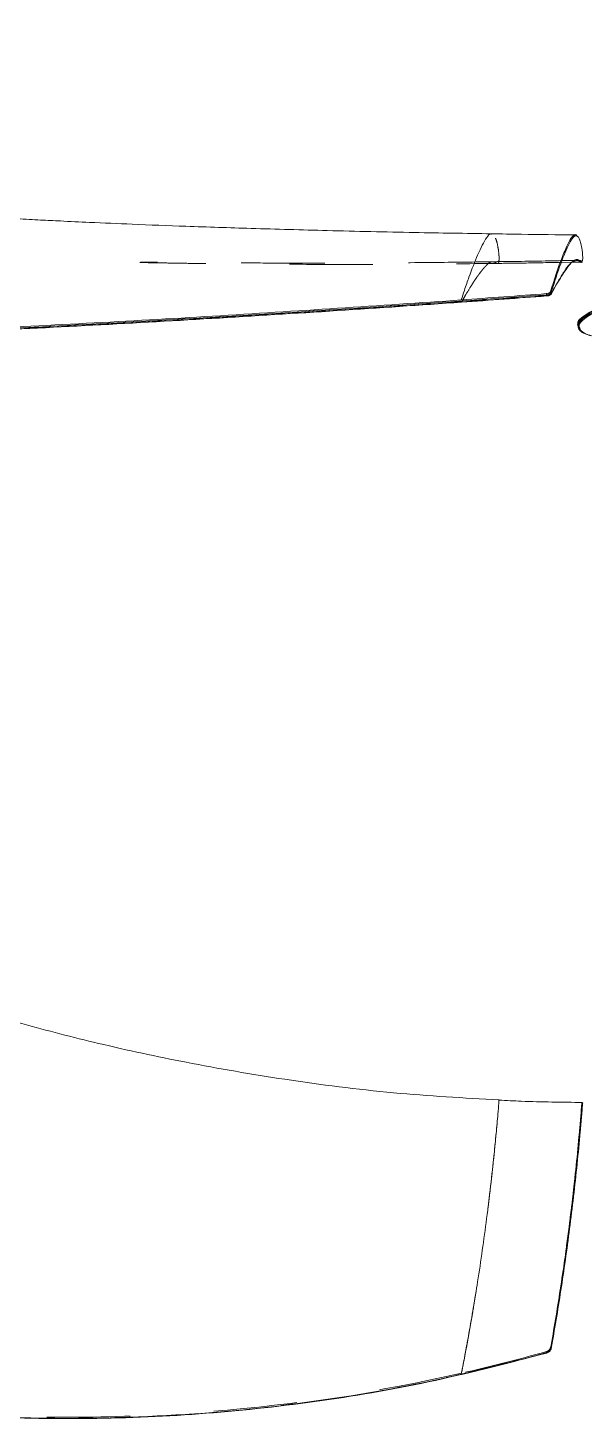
# Model space of a CAD drawing. Header units: inches. Extents: x 3.1 to 10.3, y 7.34 to 9.01.
# Drawn here: x 8.418 to 9.083, y 7.344 to 9.009 of the extents above; entities that cross this region are included whole.
import ezdxf

# ---------------------------------------------------------------- set-up
doc = ezdxf.new("R2010")
doc.units = ezdxf.units.IN
doc.header["$MEASUREMENT"] = 0
doc.linetypes.add('HIDDEN', pattern=[0.075, 0.05, -0.025])

msp = doc.modelspace()

# ---------------------------------------------------------------- linework, layer by layer
at = {"color": 7, "linetype": 'Continuous', "lineweight": 15}
for p, q in [((9.0549, 8.7287), (9.0561, 8.7287)), ((9.0692, 8.7289), (9.0815, 8.7291)), ((9.0766, 8.6498), (9.0766, 8.6498)), ((9.0784, 8.6498), (9.0775, 8.652))]:
    msp.add_line(p, q, dxfattribs=at)
at = {"color": 7, "linetype": 'HIDDEN', "lineweight": 0}
for p, q in [((9.0561, 8.7287), (9.0692, 8.7289)), ((9.0775, 8.652), (9.0761, 8.6554)), ((9.032, 7.4232), (9.0385, 7.425))]:
    msp.add_line(p, q, dxfattribs=at)
at = {"color": 7, "linetype": 'Continuous', "lineweight": 15, "flags": 128}
msp.add_lwpolyline([(9.0381, 7.4247), (9.0382, 7.4246), (9.0382, 7.4245), (9.0383, 7.4244), (9.0383, 7.4243), (9.0383, 7.4243), (9.0383, 7.4243), (9.0383, 7.4244), (9.0383, 7.4244)], dxfattribs=at)
at = {"color": 7, "linetype": 'Continuous', "lineweight": 15}
for centre, radius, start, end in [((9.043, 8.6928), 0.001, 9.508, 83.7258), ((9.0355, 8.6902), 0.00283, 354.8596, 21.4516), ((9.0382, 8.6888), 0.000339, 267.0153, 36.6237), ((9.0433, 7.4304), 0.00077, 252.9237, 328.3167)]:
    msp.add_arc(centre, radius, start, end, dxfattribs=at)
at = {"color": 7, "linetype": 'HIDDEN', "lineweight": 0}
for centre, radius, start, end in [((9.0432, 8.6911), 0.000888, 263.9214, 2.6913), ((9.0432, 7.4303), 0.00111, 34.1156, 93.2387), ((9.0302, 7.4235), 0.00847, 9.7509, 17.9553)]:
    msp.add_arc(centre, radius, start, end, dxfattribs=at)
at = {"color": 7, "linetype": 'Continuous', "lineweight": 15}
for points, knots in [([(8.9724, 8.7629), (8.9417, 8.7634), (8.8763, 8.7644), (8.7804, 8.7666), (8.6893, 8.7691), (8.6115, 8.7717), (8.5471, 8.7741), (8.4971, 8.7763), (8.4606, 8.778), (8.4367, 8.7792), (8.4195, 8.7801), (8.4043, 8.7809), (8.3782, 8.7824), (8.3369, 8.7849), (8.2799, 8.7888), (8.2128, 8.7939), (8.1398, 8.7997), (8.0638, 8.8057), (7.9801, 8.8119), (7.8921, 8.8184), (7.8011, 8.8251), (7.718, 8.8314), (7.6404, 8.8375), (7.5701, 8.8432), (7.5036, 8.8489), (7.4401, 8.8545), (7.3748, 8.8606), (7.3112, 8.8667), (7.2528, 8.8727), (7.2015, 8.8782), (7.1513, 8.884), (7.0947, 8.8911), (7.0326, 8.8996), (6.9668, 8.9094), (6.9036, 8.9193), (6.843, 8.9289), (6.7894, 8.9373), (6.7433, 8.9451), (6.7065, 8.9523), (6.6769, 8.9588), (6.6509, 8.9651), (6.6242, 8.9726), (6.5987, 8.9809), (6.572, 8.9906), (6.5484, 9.0001), (6.5325, 9.0067), (6.5265, 9.0092)], [0, 0, 0, 0, 0.036227, 0.077339, 0.113423, 0.144353, 0.170045, 0.190455, 0.204456, 0.214012, 0.219494, 0.225254, 0.232532, 0.251264, 0.275916, 0.302969, 0.334749, 0.36749, 0.398528, 0.439932, 0.477917, 0.512518, 0.543789, 0.574651, 0.599872, 0.626007, 0.653044, 0.680068, 0.704053, 0.724434, 0.742701, 0.765237, 0.793146, 0.817818, 0.844772, 0.869479, 0.891149, 0.909929, 0.925924, 0.936359, 0.946794, 0.957606, 0.969038, 0.978802, 0.991965, 1, 1, 1, 1]), ([(9.0724, 8.7615), (9.0511, 8.7618), (9.0177, 8.7621), (8.9843, 8.7627), (8.9723, 8.7629)], [0, 0, 0, 0, 0.640946, 1, 1, 1, 1]), ([(9.0431, 8.6938), (9.0476, 8.7081), (9.0548, 8.7305), (9.0636, 8.7506), (9.0698, 8.7615), (9.0737, 8.7628), (9.0754, 8.7595), (9.0755, 8.7592)], [0, 0, 0, 0, 0.365457, 0.5747812, 0.7868496, 0.9785447, 1, 1, 1, 1]), ([(9.0441, 8.6911), (9.0484, 8.6992), (9.0525, 8.7063), (9.0601, 8.7182), (9.0636, 8.723), (9.0684, 8.7285), (9.07, 8.7302), (9.0729, 8.7321), (9.0743, 8.7323), (9.0769, 8.7317), (9.0781, 8.7309), (9.0798, 8.73), (9.0803, 8.7297), (9.081, 8.7304), (9.0811, 8.7306), (9.0813, 8.7313), (9.0815, 8.7317), (9.0816, 8.7336), (9.0816, 8.7345), (9.0816, 8.7361), (9.0815, 8.7367), (9.0814, 8.7386), (9.0813, 8.7396), (9.0808, 8.7445), (9.0803, 8.7471), (9.0793, 8.7518), (9.0787, 8.7536), (9.077, 8.7582), (9.0758, 8.7598), (9.0731, 8.7609), (9.0717, 8.7602), (9.0687, 8.7568), (9.0672, 8.7541), (9.0624, 8.7449), (9.0589, 8.7367), (9.0516, 8.7172), (9.0479, 8.7058), (9.044, 8.693)], [0, 0, 0, 0, 0.125, 0.125, 0.25, 0.25, 0.3125, 0.3125, 0.375, 0.375, 0.4375, 0.4375, 0.46875, 0.46875, 0.476563, 0.476563, 0.484375, 0.484375, 0.488281, 0.488281, 0.492188, 0.492188, 0.5, 0.5, 0.53125, 0.53125, 0.5625, 0.5625, 0.625, 0.625, 0.6875, 0.6875, 0.75, 0.75, 0.875, 0.875, 1, 1, 1, 1]), ([(9.0804, 8.7305), (9.0803, 8.7302), (9.0797, 8.7278), (9.0777, 8.7302), (9.0754, 8.7316), (9.0734, 8.7308), (9.0729, 8.7306)], [0, 0, 0, 0, 0.040801, 0.316113, 0.855897, 1, 1, 1, 1]), ([(9.0381, 8.6913), (9.0389, 8.6913), (9.0396, 8.6915), (9.0402, 8.6917), (9.0409, 8.6918), (9.0414, 8.6921), (9.0419, 8.6924), (9.0423, 8.6927), (9.0427, 8.693), (9.0429, 8.6934), (9.043, 8.6935), (9.043, 8.6937), (9.0431, 8.6938)], [0, 0, 0, 0, 0.00002966824, 0.00002966824, 0.00002966824, 0.00005938593, 0.00005938593, 0.00005938593, 0.00008856353, 0.00008856353, 0.00008856353, 0.00009916831, 0.00009916831, 0.00009916831, 0.00009916831]), ([(9.044, 8.693), (9.0439, 8.6928), (9.0438, 8.6927), (9.0437, 8.6925), (9.0435, 8.6921), (9.0431, 8.6917), (9.0426, 8.6914), (9.0421, 8.691), (9.0414, 8.6907), (9.0407, 8.6905), (9.04, 8.6902), (9.0392, 8.6901), (9.0383, 8.69)], [0, 0, 0, 0, 0.0000122527, 0.0000122527, 0.0000122527, 0.0000459728, 0.0000459728, 0.0000459728, 0.000080301, 0.000080301, 0.000080301, 0.0001145115, 0.0001145115, 0.0001145115, 0.0001145115]), ([(9.044, 8.693), (9.044, 8.6927), (9.044, 8.6925), (9.044, 8.6922), (9.0441, 8.6919), (9.0441, 8.6915), (9.0441, 8.6911)], [0.00001042683, 0.00001042683, 0.00001042683, 0.00001042683, 0.00002124642, 0.00002124642, 0.00002124642, 0.00003694912, 0.00003694912, 0.00003694912, 0.00003694912]), ([(6.5631, 8.5416), (6.5855, 8.549), (6.6085, 8.5557), (6.6557, 8.5666), (6.6797, 8.5709), (6.753, 8.5815), (6.8031, 8.5853), (6.9023, 8.5946), (6.9517, 8.5997), (7.0506, 8.6092), (7.1, 8.6135), (7.199, 8.6199), (7.2486, 8.6224), (7.3478, 8.6265), (7.3972, 8.6282), (7.5454, 8.6325), (7.6437, 8.6343), (7.7907, 8.6361), (7.8397, 8.6365), (7.9376, 8.6374), (7.9867, 8.6378), (8.0855, 8.6395), (8.1354, 8.6408), (8.2358, 8.6441), (8.2862, 8.6462), (8.4374, 8.6529), (8.5389, 8.6584), (8.7392, 8.6704), (8.8383, 8.6769), (8.9364, 8.6838)], [0, 0, 0, 0, 0.03125, 0.03125, 0.0625, 0.0625, 0.125, 0.125, 0.1875, 0.1875, 0.25, 0.25, 0.3125, 0.3125, 0.375, 0.375, 0.5, 0.5, 0.5625, 0.5625, 0.625, 0.625, 0.6875, 0.6875, 0.75, 0.75, 0.875, 0.875, 1, 1, 1, 1]), ([(9.0383, 8.69), (8.9368, 8.6823), (8.8341, 8.6753), (8.6784, 8.6654), (8.6262, 8.6623), (8.5212, 8.6563), (8.4684, 8.6534), (8.363, 8.6482), (8.3104, 8.6459), (8.2054, 8.6417), (8.153, 8.64), (7.9971, 8.6362), (7.8953, 8.6358), (7.6909, 8.6338), (7.5884, 8.6321), (7.4341, 8.6281), (7.3825, 8.6264), (7.2792, 8.6224), (7.2274, 8.6201), (7.124, 8.6139), (7.0724, 8.6099), (6.9693, 8.6002), (6.9178, 8.5948), (6.8144, 8.5849), (6.7621, 8.5811), (6.6855, 8.5706), (6.6603, 8.5662), (6.611, 8.5551), (6.587, 8.5482), (6.5636, 8.5404)], [0, 0, 0, 0, 0.125, 0.125, 0.1875, 0.1875, 0.25, 0.25, 0.3125, 0.3125, 0.375, 0.375, 0.5, 0.5, 0.625, 0.625, 0.6875, 0.6875, 0.75, 0.75, 0.8125, 0.8125, 0.875, 0.875, 0.9375, 0.9375, 0.96875, 0.96875, 1, 1, 1, 1]), ([(6.5642, 8.5403), (6.5876, 8.548), (6.6115, 8.5547), (6.6605, 8.5657), (6.6857, 8.57), (6.7623, 8.5806), (6.8145, 8.5843), (6.9178, 8.5942), (6.9692, 8.5995), (7.0722, 8.6091), (7.1237, 8.6132), (7.227, 8.6193), (7.2787, 8.6216), (7.3819, 8.6256), (7.4335, 8.6273), (7.5876, 8.6313), (7.69, 8.6329), (7.8942, 8.6349), (7.9958, 8.6353), (8.1512, 8.639), (8.2035, 8.6408), (8.3085, 8.6449), (8.3611, 8.6472), (8.5189, 8.655), (8.6247, 8.6611), (8.8334, 8.6743), (8.937, 8.6814), (9.0385, 8.689)], [0, 0, 0, 0, 0.03125, 0.03125, 0.0625, 0.0625, 0.125, 0.125, 0.1875, 0.1875, 0.25, 0.25, 0.3125, 0.3125, 0.375, 0.375, 0.5, 0.5, 0.625, 0.625, 0.6875, 0.6875, 0.75, 0.75, 0.875, 0.875, 1, 1, 1, 1]), ([(8.9367, 8.6811), (8.8381, 8.6741), (8.7385, 8.6676), (8.5876, 8.6586), (8.5369, 8.6557), (8.436, 8.6504), (8.3856, 8.6479), (8.2849, 8.6435), (8.2344, 8.6414), (8.1342, 8.6381), (8.0846, 8.6369), (7.986, 8.6352), (7.937, 8.6348), (7.8392, 8.634), (7.7904, 8.6336), (7.6435, 8.6319), (7.5453, 8.6301), (7.3974, 8.6258), (7.348, 8.6241), (7.249, 8.6201), (7.1995, 8.6177), (7.1005, 8.6113), (7.0512, 8.6071), (6.9525, 8.5977), (6.9032, 8.5926), (6.8041, 8.5835), (6.7541, 8.5797), (6.6808, 8.5693), (6.6568, 8.5651), (6.6099, 8.5545), (6.587, 8.5479), (6.5646, 8.5406)], [0, 0, 0, 0, 0.125, 0.125, 0.1875, 0.1875, 0.25, 0.25, 0.3125, 0.3125, 0.375, 0.375, 0.4375, 0.4375, 0.5, 0.5, 0.625, 0.625, 0.6875, 0.6875, 0.75, 0.75, 0.8125, 0.8125, 0.875, 0.875, 0.9375, 0.9375, 0.96875, 0.96875, 1, 1, 1, 1]), ([(9.0385, 8.689), (9.0385, 8.6891), (9.0385, 8.6891), (9.0385, 8.6891), (9.0384, 8.6894), (9.0384, 8.6897), (9.0383, 8.69)], [0.00001163327, 0.00001163327, 0.00001163327, 0.00001163327, 0.00001286823, 0.00001286823, 0.00001286823, 0.00002591681, 0.00002591681, 0.00002591681, 0.00002591681]), ([(9.0385, 8.689), (9.0388, 8.6891), (9.0391, 8.6891), (9.0393, 8.6891), (9.0402, 8.6892), (9.0409, 8.6894), (9.0416, 8.6896), (9.0422, 8.6898), (9.0428, 8.69), (9.0432, 8.6903), (9.0437, 8.6905), (9.044, 8.6908), (9.0441, 8.6911)], [0, 0, 0, 0, 0.0000113296, 0.0000113296, 0.0000113296, 0.0000454871, 0.0000454871, 0.0000454871, 0.0000794427, 0.0000794427, 0.0000794427, 0.0001134421, 0.0001134421, 0.0001134421, 0.0001134421]), ([(9.0761, 8.6554), (9.076, 8.6556), (9.075, 8.6577), (9.0795, 8.6623), (9.0891, 8.669), (9.105, 8.6762), (9.1205, 8.6813), (9.1283, 8.6838)], [0, 0, 0, 0, 0.02657, 0.268214, 0.510529, 0.754911, 1, 1, 1, 1]), ([(9.1538, 8.69), (9.1423, 8.6867), (9.1192, 8.6802), (9.0955, 8.6712), (9.0803, 8.6625), (9.0737, 8.6547), (9.0767, 8.6504), (9.0782, 8.6483)], [0, 0, 0, 0, 0.200642, 0.402141, 0.606287, 0.811328, 1, 1, 1, 1]), ([(9.0906, 8.6414), (9.0903, 8.6414), (9.082, 8.6434), (9.0752, 8.6488), (9.0759, 8.6581), (9.0925, 8.669), (9.119, 8.6789), (9.1424, 8.6858), (9.1524, 8.6885), (9.1544, 8.689)], [0, 0, 0, 0, 0.006928, 0.21732, 0.429164, 0.646057, 0.864542, 0.972913, 1, 1, 1, 1]), ([(9.1297, 8.6811), (9.1073, 8.6741), (9.0921, 8.6676), (9.0799, 8.6586), (9.0777, 8.6557), (9.0767, 8.6504), (9.0781, 8.6479), (9.0843, 8.6435), (9.0891, 8.6414), (9.1027, 8.6381), (9.1117, 8.6369), (9.1335, 8.6352), (9.146, 8.6348), (9.1717, 8.634), (9.1847, 8.6336), (9.2225, 8.6319), (9.2467, 8.6301), (9.2799, 8.6258), (9.2905, 8.6241), (9.3108, 8.6201), (9.3206, 8.6177), (9.3405, 8.6113), (9.3506, 8.6071), (9.3707, 8.5977), (9.3805, 8.5926), (9.3983, 8.5835), (9.4059, 8.5797), (9.422, 8.5693), (9.4281, 8.5651), (9.4425, 8.5545), (9.4509, 8.5479), (9.4601, 8.5406)], [0, 0, 0, 0, 0.125, 0.125, 0.1875, 0.1875, 0.25, 0.25, 0.3125, 0.3125, 0.375, 0.375, 0.4375, 0.4375, 0.5, 0.5, 0.625, 0.625, 0.6875, 0.6875, 0.75, 0.75, 0.8125, 0.8125, 0.875, 0.875, 0.9375, 0.9375, 0.96875, 0.96875, 1, 1, 1, 1]), ([(8.9815, 7.727), (8.9395, 7.7294), (8.8537, 7.7343), (8.7289, 7.7503), (8.6113, 7.7705), (8.5064, 7.7931), (8.4149, 7.8167), (8.3345, 7.8408), (8.2622, 7.8653), (8.1948, 7.8895), (8.1279, 7.914), (8.0616, 7.9377), (7.9924, 7.9613), (7.92, 7.9849), (7.8405, 8.0096), (7.753, 8.0351), (7.6444, 8.0647), (7.5159, 8.0962), (7.3722, 8.1265), (7.2317, 8.1521), (7.0974, 8.1709), (6.9767, 8.1812), (6.871, 8.1873), (6.7809, 8.1926), (6.706, 8.1931), (6.6444, 8.1876), (6.6037, 8.1799), (6.5723, 8.1716), (6.5476, 8.1642), (6.5292, 8.1578), (6.5195, 8.1545)], [0, 0, 0, 0, 0.049625, 0.101085, 0.14801, 0.190121, 0.227325, 0.259288, 0.289098, 0.31731, 0.343831, 0.373109, 0.400506, 0.430208, 0.46299, 0.498873, 0.537868, 0.596092, 0.655356, 0.711769, 0.765452, 0.816516, 0.856491, 0.892297, 0.924208, 0.946221, 0.967387, 0.975248, 0.987001, 1, 1, 1, 1]), ([(6.5631, 7.7287), (6.5855, 7.7194), (6.6085, 7.711), (6.6557, 7.6965), (6.6797, 7.6904), (6.753, 7.6743), (6.8031, 7.6667), (6.9023, 7.649), (6.9517, 7.6392), (7.0506, 7.6192), (7.1, 7.6091), (7.199, 7.5893), (7.2486, 7.5795), (7.3478, 7.5592), (7.3972, 7.5487), (7.5454, 7.5155), (7.6437, 7.4913), (7.7907, 7.4534), (7.8397, 7.4404), (7.9376, 7.4147), (7.9867, 7.4022), (8.0855, 7.3805), (8.1354, 7.3716), (8.2358, 7.358), (8.2862, 7.3532), (8.4374, 7.3441), (8.5389, 7.3451), (8.7392, 7.3613), (8.8383, 7.3765), (8.9364, 7.3989)], [0, 0, 0, 0, 0.03125, 0.03125, 0.0625, 0.0625, 0.125, 0.125, 0.1875, 0.1875, 0.25, 0.25, 0.3125, 0.3125, 0.375, 0.375, 0.5, 0.5, 0.5625, 0.5625, 0.625, 0.625, 0.6875, 0.6875, 0.75, 0.75, 0.875, 0.875, 1, 1, 1, 1]), ([(9.0815, 7.7241), (9.057, 7.7243), (9.0237, 7.7246), (8.9904, 7.7264), (8.9815, 7.7268)], [0, 0, 0, 0, 0.733601, 1, 1, 1, 1]), ([(9.0431, 7.4297), (9.0471, 7.4524), (9.051, 7.4758), (9.0585, 7.5245), (9.062, 7.5495), (9.067, 7.5879), (9.0685, 7.6008), (9.0715, 7.6272), (9.073, 7.6404), (9.0756, 7.6669), (9.0769, 7.68), (9.0786, 7.699), (9.0791, 7.7053), (9.0798, 7.7142), (9.0801, 7.7171), (9.0804, 7.7211), (9.0805, 7.7224), (9.0806, 7.7244), (9.0807, 7.7252), (9.0806, 7.7243)], [0, 0, 0, 0, 0.25, 0.25, 0.5, 0.5, 0.625, 0.625, 0.75, 0.75, 0.875, 0.875, 0.9375, 0.9375, 0.96875, 0.96875, 0.984375, 0.984375, 1, 1, 1, 1]), ([(9.0816, 7.7234), (9.0815, 7.7227), (9.0814, 7.7214), (9.0812, 7.7189), (9.0811, 7.7176), (9.0808, 7.7134), (9.0805, 7.7104), (9.0798, 7.7014), (9.0792, 7.6953), (9.0776, 7.6765), (9.0763, 7.6635), (9.0736, 7.6374), (9.0722, 7.6244), (9.0692, 7.5984), (9.0676, 7.5857), (9.0627, 7.548), (9.0592, 7.5233), (9.0518, 7.4755), (9.0479, 7.4523), (9.044, 7.43)], [0, 0, 0, 0, 0.015625, 0.015625, 0.03125, 0.03125, 0.0625, 0.0625, 0.125, 0.125, 0.25, 0.25, 0.375, 0.375, 0.5, 0.5, 0.75, 0.75, 1, 1, 1, 1]), ([(9.0383, 7.4244), (8.9942, 7.4129), (8.9056, 7.3898), (8.7696, 7.3661), (8.6314, 7.3507), (8.4924, 7.3446), (8.3535, 7.3475), (8.2157, 7.3591), (8.079, 7.3804), (7.9445, 7.4123), (7.7668, 7.4599), (7.544, 7.5168), (7.2742, 7.575), (7.049, 7.6195), (6.8696, 7.6559), (6.7565, 7.6742), (6.6794, 7.69), (6.6486, 7.6998), (6.6393, 7.7027)], [0, 0, 0, 0, 0.056031, 0.112302, 0.169311, 0.226571, 0.282965, 0.339596, 0.396003, 0.452322, 0.508725, 0.621396, 0.734071, 0.846764, 0.903103, 0.959457, 0.987694, 1, 1, 1, 1]), ([(9.0381, 7.4247), (9.0389, 7.4249), (9.0396, 7.4253), (9.0402, 7.4257), (9.0409, 7.4261), (9.0414, 7.4266), (9.0419, 7.4271), (9.0423, 7.4277), (9.0427, 7.4283), (9.0429, 7.429), (9.043, 7.4292), (9.043, 7.4294), (9.0431, 7.4297)], [0, 0, 0, 0, 0.00002966824, 0.00002966824, 0.00002966824, 0.00005938593, 0.00005938593, 0.00005938593, 0.00008856353, 0.00008856353, 0.00008856353, 0.00009916831, 0.00009916831, 0.00009916831, 0.00009916831]), ([(9.044, 7.43), (9.0439, 7.4297), (9.0438, 7.4295), (9.0437, 7.4292), (9.0435, 7.4285), (9.0431, 7.4277), (9.0426, 7.4271), (9.0421, 7.4265), (9.0414, 7.4259), (9.0407, 7.4255), (9.04, 7.425), (9.0392, 7.4247), (9.0383, 7.4244)], [0, 0, 0, 0, 0.0000122527, 0.0000122527, 0.0000122527, 0.0000459728, 0.0000459728, 0.0000459728, 0.000080301, 0.000080301, 0.000080301, 0.0001145115, 0.0001145115, 0.0001145115, 0.0001145115]), ([(8.9737, 7.4083), (8.9881, 7.4118), (9.0076, 7.4164), (9.027, 7.4218), (9.032, 7.4232)], [0, 0, 0, 0, 0.739063, 1, 1, 1, 1])]:
    msp.add_open_spline(points, degree=3, knots=knots, dxfattribs=at)
at = {"color": 8, "linetype": 'Continuous', "lineweight": 15}
for points, knots in [([(8.9724, 8.7623), (8.9721, 8.7625), (8.9704, 8.7635), (8.9668, 8.7587), (8.9616, 8.7498), (8.9547, 8.7349), (8.9474, 8.7165), (8.9408, 8.6973), (8.9376, 8.6877), (8.9364, 8.6838)], [0, 0, 0, 0, 0.032096, 0.188443, 0.345846, 0.50424, 0.772976, 0.909026, 1, 1, 1, 1]), ([(8.9815, 7.7266), (8.9815, 7.7265), (8.9815, 7.7259), (8.981, 7.7205), (8.98, 7.7076), (8.9781, 7.6868), (8.9753, 7.6581), (8.9715, 7.6238), (8.9668, 7.5852), (8.9616, 7.547), (8.9547, 7.5007), (8.9474, 7.4578), (8.9408, 7.4214), (8.9376, 7.4053), (8.9364, 7.3989)], [0, 0, 0, 0, 0.001357, 0.014695, 0.058822, 0.128866, 0.200655, 0.309204, 0.420789, 0.533128, 0.646175, 0.837972, 0.935071, 1, 1, 1, 1])]:
    msp.add_open_spline(points, degree=3, knots=knots, dxfattribs=at)
at = {"color": 7, "linetype": 'HIDDEN', "lineweight": 0}
for points, knots in [([(8.9367, 8.6811), (8.9371, 8.6819), (8.9388, 8.6849), (8.9427, 8.6918), (8.9472, 8.6991), (8.9514, 8.7057), (8.9539, 8.7095), (8.9559, 8.7123), (8.9579, 8.7149), (8.9602, 8.718), (8.9629, 8.7213), (8.9651, 8.7238), (8.9672, 8.726), (8.9688, 8.7276), (8.9704, 8.7286), (8.9719, 8.7293), (8.9737, 8.7296), (8.9764, 8.729), (8.9789, 8.7277), (8.9807, 8.727), (8.9813, 8.7294), (8.9815, 8.7305), (8.9815, 8.7317), (8.9816, 8.733), (8.9816, 8.7344), (8.9815, 8.7368), (8.9811, 8.7421), (8.9799, 8.7493), (8.9781, 8.7564), (8.9756, 8.7618), (8.9735, 8.7621), (8.9724, 8.7623)], [0, 0, 0, 0, 0.017995, 0.06223, 0.150714, 0.194949, 0.239184, 0.261301, 0.283418, 0.327653, 0.371888, 0.416123, 0.438239, 0.482479, 0.504597, 0.526715, 0.570959, 0.615198, 0.703668, 0.748038, 0.75564, 0.759248, 0.762892, 0.765358, 0.768353, 0.772439, 0.783092, 0.818332, 0.874272, 0.931604, 1, 1, 1, 1]), ([(8.9732, 8.7295), (8.9478, 8.7291), (8.8933, 8.7284), (8.8144, 8.7279), (8.7411, 8.7278), (8.6818, 8.728), (8.6351, 8.7283), (8.5991, 8.7286), (8.5759, 8.7288), (8.5623, 8.7289), (8.556, 8.7288), (8.5529, 8.7288), (8.552, 8.7287), (8.552, 8.7287), (8.5523, 8.7287), (8.5529, 8.7286), (8.5542, 8.7286), (8.5568, 8.7285), (8.5627, 8.7283), (8.5754, 8.7281), (8.596, 8.7278), (8.6247, 8.7273), (8.6675, 8.7268), (8.7266, 8.7264), (8.8047, 8.7262), (8.8905, 8.7265), (8.9503, 8.7272), (8.9795, 8.7275)], [0, 0, 0, 0, 0.08685, 0.18621, 0.270393, 0.339104, 0.392116, 0.433036, 0.46717, 0.482366, 0.496081, 0.501308, 0.505457, 0.507224, 0.508862, 0.51045, 0.512074, 0.515727, 0.520312, 0.533117, 0.558539, 0.591765, 0.632139, 0.705988, 0.795529, 0.900338, 1, 1, 1, 1]), ([(9.0729, 8.7311), (9.0514, 8.7307), (9.0181, 8.73), (8.9849, 8.7296), (8.9731, 8.7295)], [0, 0, 0, 0, 0.647663, 1, 1, 1, 1]), ([(8.9795, 8.7275), (8.9891, 8.7276), (9.0142, 8.7279), (9.0393, 8.7284), (9.0549, 8.7287)], [0, 0, 0, 0, 0.38061, 1, 1, 1, 1]), ([(9.0729, 8.7306), (9.0718, 8.7304), (9.0674, 8.7294), (9.058, 8.7162), (9.0481, 8.6989), (9.0431, 8.6902)], [0, 0, 0, 0, 0.1471728, 0.5706716, 1, 1, 1, 1]), ([(9.0431, 8.6902), (9.043, 8.6899), (9.0427, 8.6897), (9.0424, 8.6895), (9.042, 8.6893), (9.0415, 8.6891), (9.0409, 8.6889), (9.0403, 8.6888), (9.0397, 8.6886), (9.039, 8.6886), (9.0387, 8.6885), (9.0385, 8.6885), (9.0382, 8.6885)], [0, 0, 0, 0, 0.00002937633, 0.00002937633, 0.00002937633, 0.00005874859, 0.00005874859, 0.00005874859, 0.00008832548, 0.00008832548, 0.00008832548, 0.00009813885, 0.00009813885, 0.00009813885, 0.00009813885]), ([(6.5642, 7.7295), (6.589, 7.72), (6.639, 7.7009), (6.719, 7.6821), (6.8, 7.6679), (6.9072, 7.6494), (7.0401, 7.6219), (7.2037, 7.589), (7.3712, 7.5554), (7.5413, 7.5168), (7.7107, 7.475), (7.8795, 7.4302), (8.0207, 7.3936), (8.1356, 7.3718), (8.2513, 7.3558), (8.3972, 7.3453), (8.5741, 7.3466), (8.7522, 7.3634), (8.8859, 7.3862), (8.959, 7.4047), (8.9737, 7.4083)], [0, 0, 0, 0, 0.033468, 0.067518, 0.100794, 0.134089, 0.2005, 0.266934, 0.337745, 0.408551, 0.479396, 0.550208, 0.621215, 0.65685, 0.69257, 0.763472, 0.834863, 0.907956, 0.981585, 1, 1, 1, 1]), ([(8.9367, 7.4003), (8.8381, 7.3779), (8.7385, 7.3626), (8.5876, 7.3505), (8.5369, 7.3482), (8.436, 7.3473), (8.3856, 7.3487), (8.2849, 7.3548), (8.2344, 7.3597), (8.1342, 7.3733), (8.0846, 7.3823), (7.986, 7.404), (7.937, 7.4166), (7.8392, 7.4423), (7.7904, 7.4553), (7.6435, 7.4931), (7.5453, 7.5172), (7.3974, 7.5505), (7.348, 7.5611), (7.249, 7.5814), (7.1995, 7.5912), (7.1005, 7.6111), (7.0512, 7.6212), (6.9525, 7.6412), (6.9032, 7.6511), (6.8041, 7.6689), (6.7541, 7.6765), (6.6808, 7.6926), (6.6568, 7.6987), (6.6099, 7.7131), (6.587, 7.7215), (6.5646, 7.7307)], [0, 0, 0, 0, 0.125, 0.125, 0.1875, 0.1875, 0.25, 0.25, 0.3125, 0.3125, 0.375, 0.375, 0.4375, 0.4375, 0.5, 0.5, 0.625, 0.625, 0.6875, 0.6875, 0.75, 0.75, 0.8125, 0.8125, 0.875, 0.875, 0.9375, 0.9375, 0.96875, 0.96875, 1, 1, 1, 1]), ([(8.9367, 7.4003), (8.9371, 7.4028), (8.9388, 7.4113), (8.9427, 7.432), (8.9472, 7.4566), (8.9514, 7.4814), (8.9539, 7.497), (8.9559, 7.5096), (8.9579, 7.5222), (8.9602, 7.538), (8.9629, 7.557), (8.9651, 7.573), (8.9672, 7.5889), (8.9688, 7.6018), (8.9704, 7.6147), (8.9719, 7.6276), (8.9737, 7.6437), (8.9764, 7.6696), (8.9789, 7.6954), (8.9807, 7.7163), (8.9813, 7.7241), (8.9815, 7.726), (8.9815, 7.7269), (8.9816, 7.7273), (8.9816, 7.7272), (8.9815, 7.7268), (8.9815, 7.7266)], [0, 0, 0, 0, 0.023329, 0.080676, 0.195388, 0.252735, 0.310083, 0.338755, 0.367428, 0.424775, 0.482122, 0.539469, 0.568141, 0.625495, 0.654169, 0.682843, 0.740201, 0.797554, 0.912248, 0.969769, 0.979625, 0.984303, 0.989027, 0.992224, 0.996107, 1, 1, 1, 1]), ([(9.0806, 7.7243), (9.0806, 7.7241), (9.0806, 7.7235), (9.0804, 7.7212), (9.0797, 7.7117), (9.0787, 7.6995), (9.0777, 7.6891), (9.0774, 7.6859)], [0, 0, 0, 0, 0.031211, 0.075264, 0.200789, 0.758858, 1, 1, 1, 1]), ([(9.0716, 7.6286), (9.0709, 7.6222), (9.0669, 7.5854), (9.058, 7.5188), (9.0481, 7.4606), (9.0431, 7.4314)], [0, 0, 0, 0, 0.095341, 0.544578, 1, 1, 1, 1]), ([(9.0431, 7.4314), (9.043, 7.4307), (9.0427, 7.4299), (9.0424, 7.4293), (9.042, 7.4287), (9.0415, 7.4281), (9.0409, 7.4276), (9.0403, 7.4271), (9.0397, 7.4267), (9.039, 7.4264), (9.0387, 7.4263), (9.0385, 7.4262), (9.0382, 7.4261)], [0, 0, 0, 0, 0.00002937633, 0.00002937633, 0.00002937633, 0.00005874859, 0.00005874859, 0.00005874859, 0.00008832548, 0.00008832548, 0.00008832548, 0.00009813885, 0.00009813885, 0.00009813885, 0.00009813885]), ([(9.0385, 7.425), (9.0388, 7.425), (9.0391, 7.4251), (9.0393, 7.4252), (9.0402, 7.4256), (9.0409, 7.426), (9.0416, 7.4266), (9.0422, 7.4271), (9.0428, 7.4278), (9.0432, 7.4285), (9.0437, 7.4293), (9.044, 7.4301), (9.0441, 7.4309)], [0, 0, 0, 0, 0.0000113296, 0.0000113296, 0.0000113296, 0.0000454871, 0.0000454871, 0.0000454871, 0.0000794427, 0.0000794427, 0.0000794427, 0.0001134421, 0.0001134421, 0.0001134421, 0.0001134421]), ([(9.0385, 7.425), (9.0385, 7.425), (9.0385, 7.4249), (9.0385, 7.4249), (9.0384, 7.4248), (9.0384, 7.4246), (9.0383, 7.4244)], [0.00001163327, 0.00001163327, 0.00001163327, 0.00001163327, 0.00001286823, 0.00001286823, 0.00001286823, 0.00002591681, 0.00002591681, 0.00002591681, 0.00002591681])]:
    msp.add_open_spline(points, degree=3, knots=knots, dxfattribs=at)
at = {"color": 7, "linetype": 'Continuous', "lineweight": 15}
for points in [[(8.9364, 8.6838), (8.9704, 8.6863), (9.0043, 8.6887), (9.0381, 8.6913)], [(9.0382, 8.6885), (9.0046, 8.686), (8.9707, 8.6835), (8.9367, 8.6811)], [(8.9364, 7.3989), (8.9704, 7.4066), (9.0043, 7.4152), (9.0381, 7.4247)]]:
    msp.add_open_spline(points, degree=3, dxfattribs=at)
at = {"color": 7, "linetype": 'HIDDEN', "lineweight": 0}
msp.add_open_spline([(9.0382, 7.4261), (9.0046, 7.4167), (8.9707, 7.4081), (8.9367, 7.4003)], degree=3, dxfattribs=at)

doc.saveas('drawing.dxf')
